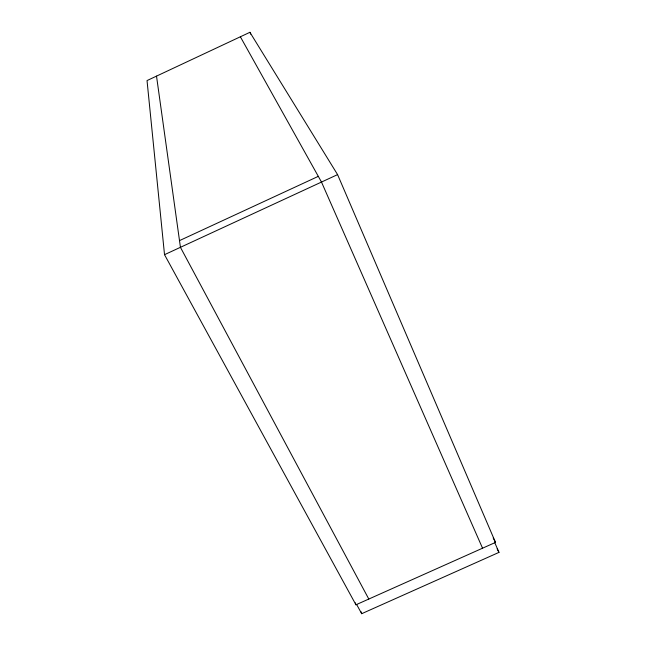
<?xml version="1.0" encoding="UTF-8"?>
<svg xmlns="http://www.w3.org/2000/svg" width="646" height="646" viewBox="0 0 646 646"><rect width="100%" height="100%" fill="white"/><g stroke="black" fill="none" stroke-linecap="round" stroke-linejoin="round"><path stroke-width="0.97" d="M249.913 32.3L147.03 80.572L164.52 254.677L355.946 604.793L495.514 542.406L337.583 174.614L249.913 32.3L250.729 34.141M179.499 240.611L318.308 176.358M164.52 254.677L337.583 174.614M356.64 604.486L361.679 613.7L498.97 552.387L494.812 542.721M240.369 36.782L321.49 182.059L482.546 548.204M368.801 599.052L180.436 247.313L156.518 76.123M493.189 537.94L495.514 542.406M497.121 548.809L498.97 552.387M361.09 611.778L361.679 613.7M355.373 602.863L355.946 604.793"/></g></svg>
